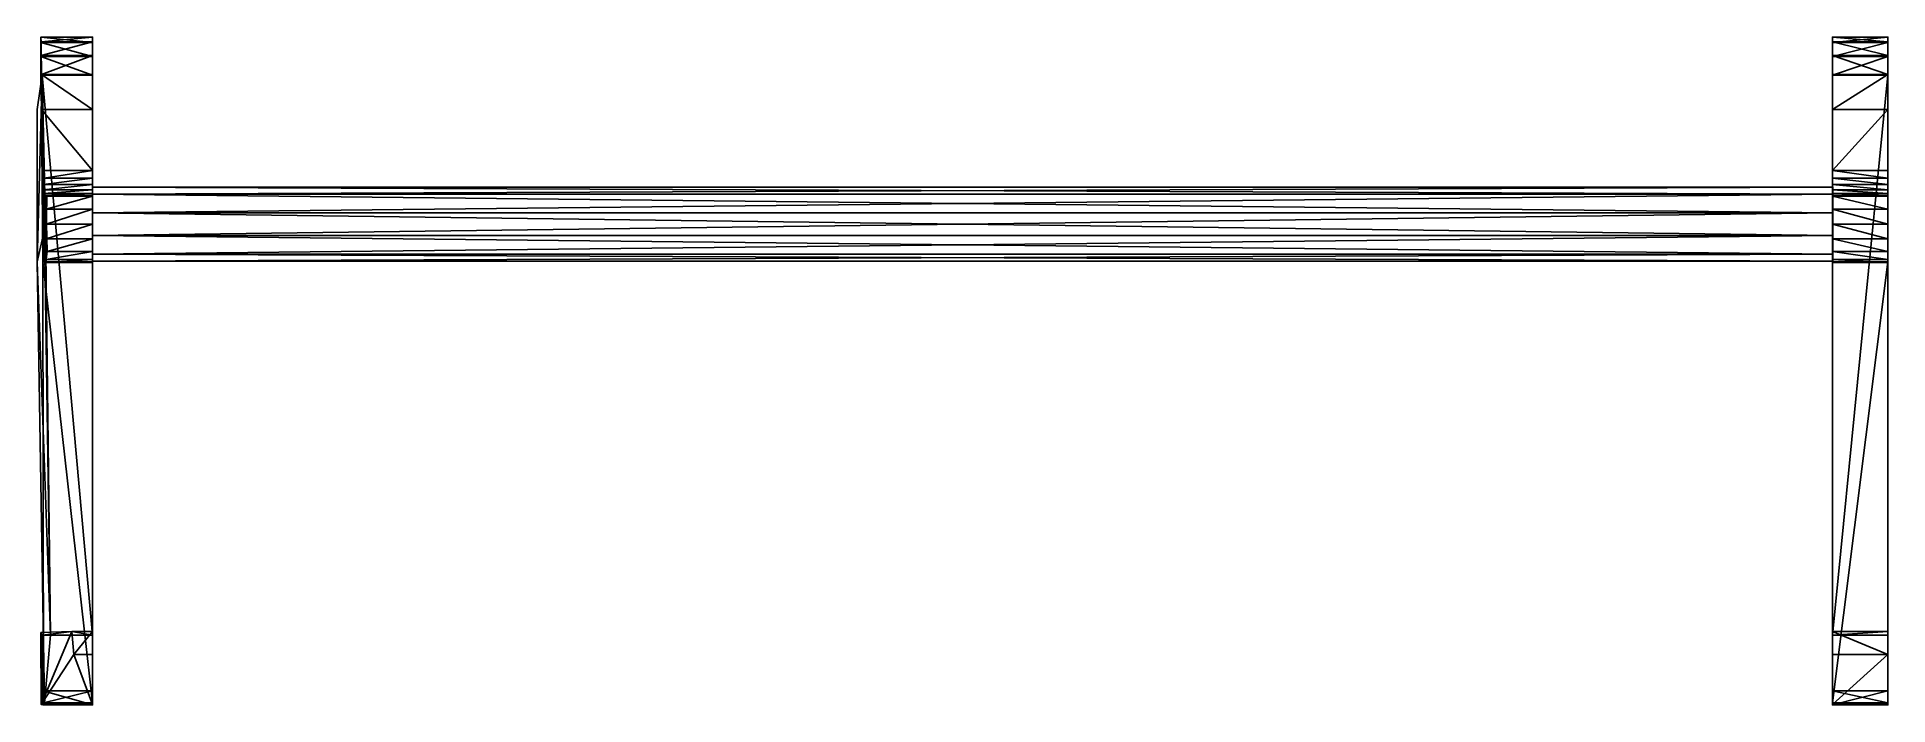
# Model space of a CAD drawing. Extents: x 0 to 500, y -180 to 0.
import ezdxf

# ---------------------------------------------------------------- set-up
doc = ezdxf.new("R2010")
doc.units = 0
doc.layers.get('0').update_dxf_attribs({"linetype": 'CONTINUOUS'})
doc.layers.add('ACESSORIO', color=9, linetype='CONTINUOUS')

msp = doc.modelspace()

# ---------------------------------------------------------------- linework, layer by layer
for points in [[(15, -42.43051, 287.2711), (485.134172, -42.43051, 287.2711), (15, -40.52068, 281.3932), (15, -42.43051, 287.2711)], [(15, -40.52068, 281.3932), (485.134172, -42.43051, 287.2711), (485.134172, -40.52068, 281.3932), (15, -40.52068, 281.3932)], [(15, -40.52068, 281.3932), (485.134172, -40.52068, 281.3932), (15, -42.43051, 275.5154), (15, -40.52068, 281.3932)], [(15, -42.43051, 275.5154), (485.134172, -40.52068, 281.3932), (485.134172, -42.43051, 275.5154), (15, -42.43051, 275.5154)], [(15, -47.43051, 290.9038), (485.134172, -47.43051, 290.9038), (15, -42.43051, 287.2711), (15, -47.43051, 290.9038)], [(15, -42.43051, 287.2711), (485.134172, -47.43051, 290.9038), (485.134172, -42.43051, 287.2711), (15, -42.43051, 287.2711)], [(15, -42.43051, 275.5154), (485.134172, -42.43051, 275.5154), (15, -47.43051, 271.8827), (15, -42.43051, 275.5154)], [(15, -47.43051, 271.8827), (485.134172, -42.43051, 275.5154), (485.134172, -47.43051, 271.8827), (15, -47.43051, 271.8827)], [(15, -53.61085, 290.9038), (485.134172, -53.61085, 290.9038), (15, -47.43051, 290.9038), (15, -53.61085, 290.9038)], [(15, -47.43051, 290.9038), (485.134172, -53.61085, 290.9038), (485.134172, -47.43051, 290.9038), (15, -47.43051, 290.9038)], [(15, -47.43051, 271.8827), (485.134172, -47.43051, 271.8827), (15, -53.61085, 271.8827), (15, -47.43051, 271.8827)], [(15, -53.61085, 271.8827), (485.134172, -47.43051, 271.8827), (485.134172, -53.61085, 271.8827), (15, -53.61085, 271.8827)], [(15, -58.61085, 287.2711), (485.134172, -58.61085, 287.2711), (15, -53.61085, 290.9038), (15, -58.61085, 287.2711)], [(15, -53.61085, 290.9038), (485.134172, -58.61085, 287.2711), (485.134172, -53.61085, 290.9038), (15, -53.61085, 290.9038)], [(15, -53.61085, 271.8827), (485.134172, -53.61085, 271.8827), (15, -58.61085, 275.5154), (15, -53.61085, 271.8827)], [(15, -58.61085, 275.5154), (485.134172, -53.61085, 271.8827), (485.134172, -58.61085, 275.5154), (15, -58.61085, 275.5154)], [(15, -60.52068, 281.3932), (485.134172, -60.52068, 281.3932), (15, -58.61085, 287.2711), (15, -60.52068, 281.3932)], [(15, -58.61085, 287.2711), (485.134172, -60.52068, 281.3932), (485.134172, -58.61085, 287.2711), (15, -58.61085, 287.2711)], [(15, -58.61085, 275.5154), (485.134172, -58.61085, 275.5154), (15, -60.52068, 281.3932), (15, -58.61085, 275.5154)], [(15, -60.52068, 281.3932), (485.134172, -58.61085, 275.5154), (485.134172, -60.52068, 281.3932), (15, -60.52068, 281.3932)]]:
    msp.add_3dface(points)
at = {"layer": 'ACESSORIO'}
for points in [[(1.060714, 0, 137.8629), (1.040714, -1.443126, 132.8546), (1.210714, -14.83689, 147.7213), (1.060714, 0, 137.8629)], [(1.060714, 0, 137.8629), (15, -1.443126, 132.8546), (1.040714, -1.443126, 132.8546), (1.060714, 0, 137.8629)], [(1.090714, -1.315252, 142.9062), (1.060714, 0, 137.8629), (1.200714, -13.25047, 147.7585), (1.090714, -1.315252, 142.9062)], [(1.200714, -13.25047, 147.7585), (1.060714, 0, 137.8629), (1.210714, -14.83689, 147.7213), (1.200714, -13.25047, 147.7585)], [(1.090714, -1.315252, 142.9062), (15, 0, 137.8629), (1.060714, 0, 137.8629), (1.090714, -1.315252, 142.9062)], [(1.060714, 0, 137.8629), (15, 0, 137.8629), (15, -1.443126, 132.8546), (1.060714, 0, 137.8629)], [(1.090714, -1.315252, 142.9062), (15, -1.315252, 142.9062), (15, 0, 137.8629), (1.090714, -1.315252, 142.9062)], [(15, -1.443126, 132.8546), (15, 0, 137.8629), (15, -14.83689, 147.7213), (15, -1.443126, 132.8546)], [(15, 0, 137.8629), (15, -1.315252, 142.9062), (15, -13.25047, 147.7585), (15, 0, 137.8629)], [(15, 0, 137.8629), (15, -13.25047, 147.7585), (15, -14.83689, 147.7213), (15, 0, 137.8629)], [(485, 0, 137.8629), (485, -1.443126, 132.8546), (485, -14.83689, 147.7213), (485, 0, 137.8629)], [(485, -1.315252, 142.9062), (485, 0, 137.8629), (485, -13.25047, 147.7585), (485, -1.315252, 142.9062)], [(485, -13.25047, 147.7585), (485, 0, 137.8629), (485, -14.83689, 147.7213), (485, -13.25047, 147.7585)], [(485, -1.315252, 142.9062), (500, -1.315252, 142.9062), (485, 0, 137.8629), (485, -1.315252, 142.9062)], [(485, 0, 137.8629), (500, -1.315252, 142.9062), (500, 0, 137.8629), (485, 0, 137.8629)], [(485, 0, 137.8629), (500, 0, 137.8629), (485, -1.443126, 132.8546), (485, 0, 137.8629)], [(485, -1.443126, 132.8546), (500, 0, 137.8629), (500, -1.443126, 132.8546), (485, -1.443126, 132.8546)], [(500, -1.443126, 132.8546), (500, 0, 137.8629), (500, -14.83689, 147.7213), (500, -1.443126, 132.8546)], [(500, 0, 137.8629), (500, -1.315252, 142.9062), (500, -13.25047, 147.7585), (500, 0, 137.8629)], [(500, 0, 137.8629), (500, -13.25047, 147.7585), (500, -14.83689, 147.7213), (500, 0, 137.8629)], [(1.040714, -1.443126, 132.8546), (1.030714, -5.240362, 129.2844), (1.40714, -16.42332, 147.6841), (1.040714, -1.443126, 132.8546)], [(1.040714, -1.443126, 132.8546), (15, -5.240362, 129.2844), (1.030714, -5.240362, 129.2844), (1.040714, -1.443126, 132.8546)], [(1.210714, -14.83689, 147.7213), (1.040714, -1.443126, 132.8546), (1.40714, -16.42332, 147.6841), (1.210714, -14.83689, 147.7213)], [(1.040714, -1.443126, 132.8546), (15, -1.443126, 132.8546), (15, -5.240362, 129.2844), (1.040714, -1.443126, 132.8546)], [(1.130714, -5.020436, 146.5718), (1.090714, -1.315252, 142.9062), (1.190714, -11.66404, 147.7957), (1.130714, -5.020436, 146.5718)], [(1.190714, -11.66404, 147.7957), (1.090714, -1.315252, 142.9062), (1.200714, -13.25047, 147.7585), (1.190714, -11.66404, 147.7957)], [(1.130714, -5.020436, 146.5718), (15, -1.315252, 142.9062), (1.090714, -1.315252, 142.9062), (1.130714, -5.020436, 146.5718)], [(1.130714, -5.020436, 146.5718), (15, -5.020436, 146.5718), (15, -1.315252, 142.9062), (1.130714, -5.020436, 146.5718)], [(15, -1.315252, 142.9062), (15, -5.020436, 146.5718), (15, -11.66404, 147.7957), (15, -1.315252, 142.9062)], [(15, -1.315252, 142.9062), (15, -11.66404, 147.7957), (15, -13.25047, 147.7585), (15, -1.315252, 142.9062)], [(15, -5.240362, 129.2844), (15, -1.443126, 132.8546), (15, -16.42332, 147.6841), (15, -5.240362, 129.2844)], [(15, -1.443126, 132.8546), (15, -14.83689, 147.7213), (15, -16.42332, 147.6841), (15, -1.443126, 132.8546)], [(485, -5.020436, 146.5718), (485, -1.315252, 142.9062), (485, -11.66404, 147.7957), (485, -5.020436, 146.5718)], [(485, -11.66404, 147.7957), (485, -1.315252, 142.9062), (485, -13.25047, 147.7585), (485, -11.66404, 147.7957)], [(485, -5.020436, 146.5718), (500, -5.020436, 146.5718), (485, -1.315252, 142.9062), (485, -5.020436, 146.5718)], [(485, -1.315252, 142.9062), (500, -5.020436, 146.5718), (500, -1.315252, 142.9062), (485, -1.315252, 142.9062)], [(485, -1.443126, 132.8546), (485, -5.240362, 129.2844), (485, -16.42332, 147.6841), (485, -1.443126, 132.8546)], [(485, -14.83689, 147.7213), (485, -1.443126, 132.8546), (485, -16.42332, 147.6841), (485, -14.83689, 147.7213)], [(485, -1.443126, 132.8546), (500, -1.443126, 132.8546), (485, -5.240362, 129.2844), (485, -1.443126, 132.8546)], [(485, -5.240362, 129.2844), (500, -1.443126, 132.8546), (500, -5.240362, 129.2844), (485, -5.240362, 129.2844)], [(500, -1.315252, 142.9062), (500, -5.020436, 146.5718), (500, -11.66404, 147.7957), (500, -1.315252, 142.9062)], [(500, -1.315252, 142.9062), (500, -11.66404, 147.7957), (500, -13.25047, 147.7585), (500, -1.315252, 142.9062)], [(500, -5.240362, 129.2844), (500, -1.443126, 132.8546), (500, -16.42332, 147.6841), (500, -5.240362, 129.2844)], [(500, -1.443126, 132.8546), (500, -14.83689, 147.7213), (500, -16.42332, 147.6841), (500, -1.443126, 132.8546)], [(1.030714, -5.240362, 129.2844), (1.060714, -10.32798, 128.1524), (1.230714, -18.00975, 147.6468), (1.030714, -5.240362, 129.2844)], [(1.40714, -16.42332, 147.6841), (1.030714, -5.240362, 129.2844), (1.230714, -18.00975, 147.6468), (1.40714, -16.42332, 147.6841)], [(1.030714, -5.240362, 129.2844), (15, -5.240362, 129.2844), (15, -10.32798, 128.1524), (1.030714, -5.240362, 129.2844)], [(1.030714, -5.240362, 129.2844), (15, -10.32798, 128.1524), (1.060714, -10.32798, 128.1524), (1.030714, -5.240362, 129.2844)], [(1.180714, -10.07761, 147.8329), (1.130714, -5.020436, 146.5718), (1.190714, -11.66404, 147.7957), (1.180714, -10.07761, 147.8329)], [(1.180714, -10.07761, 147.8329), (15, -5.020436, 146.5718), (1.130714, -5.020436, 146.5718), (1.180714, -10.07761, 147.8329)], [(1.180714, -10.07761, 147.8329), (15, -10.07761, 147.8329), (15, -5.020436, 146.5718), (1.180714, -10.07761, 147.8329)], [(15, -5.020436, 146.5718), (15, -10.07761, 147.8329), (15, -11.66404, 147.7957), (15, -5.020436, 146.5718)], [(15, -10.32798, 128.1524), (15, -5.240362, 129.2844), (15, -18.00975, 147.6468), (15, -10.32798, 128.1524)], [(15, -5.240362, 129.2844), (15, -16.42332, 147.6841), (15, -18.00975, 147.6468), (15, -5.240362, 129.2844)], [(485, -10.07761, 147.8329), (485, -5.020436, 146.5718), (485, -11.66404, 147.7957), (485, -10.07761, 147.8329)], [(485, -10.07761, 147.8329), (500, -10.07761, 147.8329), (485, -5.020436, 146.5718), (485, -10.07761, 147.8329)], [(485, -5.020436, 146.5718), (500, -10.07761, 147.8329), (500, -5.020436, 146.5718), (485, -5.020436, 146.5718)], [(485, -5.240362, 129.2844), (485, -10.32798, 128.1524), (485, -18.00975, 147.6468), (485, -5.240362, 129.2844)], [(485, -16.42332, 147.6841), (485, -5.240362, 129.2844), (485, -18.00975, 147.6468), (485, -16.42332, 147.6841)], [(485, -5.240362, 129.2844), (500, -5.240362, 129.2844), (485, -10.32798, 128.1524), (485, -5.240362, 129.2844)], [(485, -10.32798, 128.1524), (500, -5.240362, 129.2844), (500, -10.32798, 128.1524), (485, -10.32798, 128.1524)], [(500, -5.020436, 146.5718), (500, -10.07761, 147.8329), (500, -11.66404, 147.7957), (500, -5.020436, 146.5718)], [(500, -10.32798, 128.1524), (500, -5.240362, 129.2844), (500, -18.00975, 147.6468), (500, -10.32798, 128.1524)], [(500, -5.240362, 129.2844), (500, -16.42332, 147.6841), (500, -18.00975, 147.6468), (500, -5.240362, 129.2844)], [(0, -19.59618, 147.6096), (1.40715, -10.32798, 128.1524), (0, -60.6367, 136.9585), (0, -19.59618, 147.6096)], [(0, -60.6367, 136.9585), (1.40715, -10.32798, 128.1524), (2.30715, -50.74037, 116.5428), (0, -60.6367, 136.9585)], [(1.230714, -18.00975, 147.6468), (1.060714, -10.32798, 128.1524), (1.240714, -19.59618, 147.6096), (1.230714, -18.00975, 147.6468)], [(15, -19.59618, 147.6096), (15, -10.07761, 147.8329), (1.180714, -10.07761, 147.8329), (15, -19.59618, 147.6096)], [(15, -19.59618, 147.6096), (1.180714, -10.07761, 147.8329), (1.240714, -19.59618, 147.6096), (15, -19.59618, 147.6096)], [(1.40715, -10.32798, 128.1524), (15, -10.32798, 128.1524), (15, -161.445, 84.77893), (1.40715, -10.32798, 128.1524)], [(1.40715, -10.32798, 128.1524), (15, -161.445, 84.77893), (3.60715, -161.445, 84.77893), (1.40715, -10.32798, 128.1524)], [(15, -10.32798, 128.1524), (15, -18.00975, 147.6468), (15, -19.59618, 147.6096), (15, -10.32798, 128.1524)], [(15, -10.32798, 128.1524), (15, -19.59618, 147.6096), (15, -60.6367, 136.9585), (15, -10.32798, 128.1524)], [(15, -10.32798, 128.1524), (15, -60.6367, 136.9585), (15, -50.74037, 116.5428), (15, -10.32798, 128.1524)], [(485, -10.07761, 147.8329), (485, -19.59618, 147.6096), (500, -10.07761, 147.8329), (485, -10.07761, 147.8329)], [(500, -10.07761, 147.8329), (485, -19.59618, 147.6096), (500, -19.59618, 147.6096), (500, -10.07761, 147.8329)], [(485, -18.00975, 147.6468), (485, -10.32798, 128.1524), (485, -19.59618, 147.6096), (485, -18.00975, 147.6468)], [(485, -19.59618, 147.6096), (485, -10.32798, 128.1524), (485, -60.6367, 136.9585), (485, -19.59618, 147.6096)], [(485, -60.6367, 136.9585), (485, -10.32798, 128.1524), (485, -50.74037, 116.5428), (485, -60.6367, 136.9585)], [(485, -10.32798, 128.1524), (500, -10.32798, 128.1524), (485, -161.445, 84.77893), (485, -10.32798, 128.1524)], [(485, -161.445, 84.77893), (500, -10.32798, 128.1524), (500, -161.445, 84.77893), (485, -161.445, 84.77893)], [(500, -10.32798, 128.1524), (500, -18.00975, 147.6468), (500, -19.59618, 147.6096), (500, -10.32798, 128.1524)], [(500, -10.32798, 128.1524), (500, -19.59618, 147.6096), (500, -60.6367, 136.9585), (500, -10.32798, 128.1524)], [(500, -10.32798, 128.1524), (500, -60.6367, 136.9585), (500, -50.74037, 116.5428), (500, -10.32798, 128.1524)], [(1.680714, -35.99635, 198.9799), (15, -35.99635, 198.9799), (1.240714, -19.59618, 147.6096), (1.680714, -35.99635, 198.9799)], [(1.240714, -19.59618, 147.6096), (15, -35.99635, 198.9799), (15, -19.59618, 147.6096), (1.240714, -19.59618, 147.6096)], [(1.60714, -60.6367, 136.9585), (1.680714, -35.99635, 198.9799), (1.240714, -19.59618, 147.6096), (1.60714, -60.6367, 136.9585)], [(15, -35.99635, 198.9799), (15, -60.6367, 136.9585), (15, -19.59618, 147.6096), (15, -35.99635, 198.9799)], [(485, -35.99635, 198.9799), (500, -35.99635, 198.9799), (500, -19.59618, 147.6096), (485, -35.99635, 198.9799)], [(485, -35.99635, 198.9799), (500, -19.59618, 147.6096), (485, -19.59618, 147.6096), (485, -35.99635, 198.9799)], [(485, -60.6367, 136.9585), (485, -35.99635, 198.9799), (485, -19.59618, 147.6096), (485, -60.6367, 136.9585)], [(500, -35.99635, 198.9799), (500, -60.6367, 136.9585), (500, -19.59618, 147.6096), (500, -35.99635, 198.9799)], [(1.830714, -60.52189, 198.8163), (1.680714, -35.99635, 198.9799), (1.60714, -60.6367, 136.9585), (1.830714, -60.52189, 198.8163)], [(1.90714, -38.09423, 202.8535), (1.680714, -35.99635, 198.9799), (1.860714, -60.5504, 203.0185), (1.90714, -38.09423, 202.8535)], [(1.860714, -60.5504, 203.0185), (1.680714, -35.99635, 198.9799), (1.830714, -60.52189, 198.8163), (1.860714, -60.5504, 203.0185)], [(1.90714, -38.09423, 202.8535), (15, -35.99635, 198.9799), (1.680714, -35.99635, 198.9799), (1.90714, -38.09423, 202.8535)], [(1.760714, -39.83448, 206.9003), (1.90714, -38.09423, 202.8535), (1.890714, -60.57892, 207.2206), (1.760714, -39.83448, 206.9003)], [(1.760714, -39.83448, 206.9003), (15, -39.83448, 206.9003), (15, -38.09423, 202.8535), (1.760714, -39.83448, 206.9003)], [(1.760714, -39.83448, 206.9003), (15, -38.09423, 202.8535), (1.90714, -38.09423, 202.8535), (1.760714, -39.83448, 206.9003)], [(1.790714, -41.20292, 211.0876), (1.760714, -39.83448, 206.9003), (2.10714, -60.60743, 211.4228), (1.790714, -41.20292, 211.0876)], [(2.10714, -60.60743, 211.4228), (1.760714, -39.83448, 206.9003), (1.890714, -60.57892, 207.2206), (2.10714, -60.60743, 211.4228)], [(1.790714, -41.20292, 211.0876), (15, -39.83448, 206.9003), (1.760714, -39.83448, 206.9003), (1.790714, -41.20292, 211.0876)], [(1.790714, -41.20292, 211.0876), (15, -41.20292, 211.0876), (15, -39.83448, 206.9003), (1.790714, -41.20292, 211.0876)], [(1.890714, -60.57892, 207.2206), (1.90714, -38.09423, 202.8535), (1.860714, -60.5504, 203.0185), (1.890714, -60.57892, 207.2206)], [(1.90714, -38.09423, 202.8535), (15, -38.09423, 202.8535), (15, -35.99635, 198.9799), (1.90714, -38.09423, 202.8535)], [(15, -35.99635, 198.9799), (15, -38.09423, 202.8535), (15, -60.5504, 203.0185), (15, -35.99635, 198.9799)], [(15, -35.99635, 198.9799), (15, -60.5504, 203.0185), (15, -60.52189, 198.8163), (15, -35.99635, 198.9799)], [(15, -35.99635, 198.9799), (15, -60.52189, 198.8163), (15, -60.6367, 136.9585), (15, -35.99635, 198.9799)], [(15, -38.09423, 202.8535), (15, -39.83448, 206.9003), (15, -60.57892, 207.2206), (15, -38.09423, 202.8535)], [(15, -38.09423, 202.8535), (15, -60.57892, 207.2206), (15, -60.5504, 203.0185), (15, -38.09423, 202.8535)], [(15, -39.83448, 206.9003), (15, -41.20292, 211.0876), (15, -60.60743, 211.4228), (15, -39.83448, 206.9003)], [(15, -39.83448, 206.9003), (15, -60.60743, 211.4228), (15, -60.57892, 207.2206), (15, -39.83448, 206.9003)], [(485, -38.09423, 202.8535), (485, -35.99635, 198.9799), (485, -60.5504, 203.0185), (485, -38.09423, 202.8535)], [(485, -60.5504, 203.0185), (485, -35.99635, 198.9799), (485, -60.52189, 198.8163), (485, -60.5504, 203.0185)], [(485, -60.52189, 198.8163), (485, -35.99635, 198.9799), (485, -60.6367, 136.9585), (485, -60.52189, 198.8163)], [(485, -38.09423, 202.8535), (500, -38.09423, 202.8535), (485, -35.99635, 198.9799), (485, -38.09423, 202.8535)], [(485, -35.99635, 198.9799), (500, -38.09423, 202.8535), (500, -35.99635, 198.9799), (485, -35.99635, 198.9799)], [(485, -39.83448, 206.9003), (485, -38.09423, 202.8535), (485, -60.57892, 207.2206), (485, -39.83448, 206.9003)], [(485, -60.57892, 207.2206), (485, -38.09423, 202.8535), (485, -60.5504, 203.0185), (485, -60.57892, 207.2206)], [(485, -39.83448, 206.9003), (500, -39.83448, 206.9003), (485, -38.09423, 202.8535), (485, -39.83448, 206.9003)], [(485, -38.09423, 202.8535), (500, -39.83448, 206.9003), (500, -38.09423, 202.8535), (485, -38.09423, 202.8535)], [(485, -41.20292, 211.0876), (485, -39.83448, 206.9003), (485, -60.60743, 211.4228), (485, -41.20292, 211.0876)], [(485, -60.60743, 211.4228), (485, -39.83448, 206.9003), (485, -60.57892, 207.2206), (485, -60.60743, 211.4228)], [(485, -41.20292, 211.0876), (500, -41.20292, 211.0876), (485, -39.83448, 206.9003), (485, -41.20292, 211.0876)], [(485, -39.83448, 206.9003), (500, -41.20292, 211.0876), (500, -39.83448, 206.9003), (485, -39.83448, 206.9003)], [(500, -35.99635, 198.9799), (500, -60.52189, 198.8163), (500, -60.6367, 136.9585), (500, -35.99635, 198.9799)], [(500, -35.99635, 198.9799), (500, -38.09423, 202.8535), (500, -60.5504, 203.0185), (500, -35.99635, 198.9799)], [(500, -35.99635, 198.9799), (500, -60.5504, 203.0185), (500, -60.52189, 198.8163), (500, -35.99635, 198.9799)], [(500, -38.09423, 202.8535), (500, -39.83448, 206.9003), (500, -60.57892, 207.2206), (500, -38.09423, 202.8535)], [(500, -38.09423, 202.8535), (500, -60.57892, 207.2206), (500, -60.5504, 203.0185), (500, -38.09423, 202.8535)], [(500, -39.83448, 206.9003), (500, -41.20292, 211.0876), (500, -60.60743, 211.4228), (500, -39.83448, 206.9003)], [(500, -39.83448, 206.9003), (500, -60.60743, 211.4228), (500, -60.57892, 207.2206), (500, -39.83448, 206.9003)], [(1.830714, -42.18841, 215.3811), (1.790714, -41.20292, 211.0876), (1.940714, -60.63594, 215.625), (1.830714, -42.18841, 215.3811)], [(1.940714, -60.63594, 215.625), (1.790714, -41.20292, 211.0876), (2.10714, -60.60743, 211.4228), (1.940714, -60.63594, 215.625)], [(1.830714, -42.18841, 215.3811), (15, -41.20292, 211.0876), (1.790714, -41.20292, 211.0876), (1.830714, -42.18841, 215.3811)], [(1.830714, -42.18841, 215.3811), (15, -42.18841, 215.3811), (15, -41.20292, 211.0876), (1.830714, -42.18841, 215.3811)], [(1.860714, -42.78293, 219.7459), (1.830714, -42.18841, 215.3811), (1.960714, -60.66446, 219.8271), (1.860714, -42.78293, 219.7459)], [(1.960714, -60.66446, 219.8271), (1.830714, -42.18841, 215.3811), (1.940714, -60.63594, 215.625), (1.960714, -60.66446, 219.8271)], [(1.860714, -42.78293, 219.7459), (15, -42.18841, 215.3811), (1.830714, -42.18841, 215.3811), (1.860714, -42.78293, 219.7459)], [(1.860714, -42.78293, 219.7459), (15, -42.78293, 219.7459), (15, -42.18841, 215.3811), (1.860714, -42.78293, 219.7459)], [(1.880714, -42.98164, 224.1466), (1.860714, -42.78293, 219.7459), (1.990714, -60.69297, 224.0293), (1.880714, -42.98164, 224.1466)], [(1.990714, -60.69297, 224.0293), (1.860714, -42.78293, 219.7459), (1.960714, -60.66446, 219.8271), (1.990714, -60.69297, 224.0293)], [(1.880714, -42.98164, 224.1466), (15, -42.78293, 219.7459), (1.860714, -42.78293, 219.7459), (1.880714, -42.98164, 224.1466)], [(1.880714, -42.98164, 224.1466), (15, -42.98164, 224.1466), (15, -42.78293, 219.7459), (1.880714, -42.98164, 224.1466)], [(2.430714, -42.98164, 288.1292), (15, -42.98164, 224.1466), (1.880714, -42.98164, 224.1466), (2.430714, -42.98164, 288.1292)], [(2.490714, -60.83192, 280.1696), (2.380714, -42.98164, 280.1696), (1.880714, -42.98164, 224.1466), (2.490714, -60.83192, 280.1696)], [(2.490714, -60.83192, 280.1696), (1.880714, -42.98164, 224.1466), (1.990714, -60.69297, 224.0293), (2.490714, -60.83192, 280.1696)], [(2.490714, -60.83192, 280.1696), (2.400714, -42.98164, 281.4962), (2.380714, -42.98164, 280.1696), (2.490714, -60.83192, 280.1696)], [(2.490714, -60.83192, 280.1696), (2.510714, -60.07412, 284.1916), (2.400714, -42.98164, 281.4962), (2.490714, -60.83192, 280.1696)], [(2.510714, -60.07412, 284.1916), (2.70714, -57.8577, 287.6322), (2.400714, -42.98164, 282.8228), (2.510714, -60.07412, 284.1916)], [(2.510714, -60.07412, 284.1916), (2.400714, -42.98164, 282.8228), (2.400714, -42.98164, 281.4962), (2.510714, -60.07412, 284.1916)], [(2.70714, -57.8577, 287.6322), (2.410714, -42.98164, 284.1494), (2.400714, -42.98164, 282.8228), (2.70714, -57.8577, 287.6322)], [(2.70714, -57.8577, 287.6322), (2.510714, -54.50892, 289.985), (2.410714, -42.98164, 284.1494), (2.70714, -57.8577, 287.6322)], [(2.510714, -54.50892, 289.985), (2.60714, -42.98164, 285.476), (2.410714, -42.98164, 284.1494), (2.510714, -54.50892, 289.985)], [(2.430714, -42.98164, 288.1292), (15, -42.98164, 288.1292), (15, -42.98164, 224.1466), (2.430714, -42.98164, 288.1292)], [(2.460714, -46.48001, 290.2533), (2.430714, -42.98164, 288.1292), (2.60714, -42.98164, 286.8026), (2.460714, -46.48001, 290.2533)], [(2.460714, -46.48001, 290.2533), (15, -42.98164, 288.1292), (2.430714, -42.98164, 288.1292), (2.460714, -46.48001, 290.2533)], [(2.490714, -50.52068, 290.9038), (2.460714, -46.48001, 290.2533), (2.60714, -42.98164, 286.8026), (2.490714, -50.52068, 290.9038)], [(2.460714, -46.48001, 290.2533), (15, -46.48001, 290.2533), (15, -42.98164, 288.1292), (2.460714, -46.48001, 290.2533)], [(2.510714, -54.50892, 289.985), (2.490714, -50.52068, 290.9038), (2.60714, -42.98164, 285.476), (2.510714, -54.50892, 289.985)], [(2.490714, -50.52068, 290.9038), (2.60714, -42.98164, 286.8026), (2.60714, -42.98164, 285.476), (2.490714, -50.52068, 290.9038)], [(15, -41.20292, 211.0876), (15, -42.18841, 215.3811), (15, -60.63594, 215.625), (15, -41.20292, 211.0876)], [(15, -41.20292, 211.0876), (15, -60.63594, 215.625), (15, -60.60743, 211.4228), (15, -41.20292, 211.0876)], [(15, -42.18841, 215.3811), (15, -42.78293, 219.7459), (15, -60.66446, 219.8271), (15, -42.18841, 215.3811)], [(15, -42.18841, 215.3811), (15, -60.66446, 219.8271), (15, -60.63594, 215.625), (15, -42.18841, 215.3811)], [(15, -42.78293, 219.7459), (15, -42.98164, 224.1466), (15, -60.69297, 224.0293), (15, -42.78293, 219.7459)], [(15, -42.78293, 219.7459), (15, -60.69297, 224.0293), (15, -60.66446, 219.8271), (15, -42.78293, 219.7459)], [(15, -60.07412, 284.1916), (15, -60.83192, 280.1696), (15, -42.98164, 281.4962), (15, -60.07412, 284.1916)], [(15, -42.98164, 281.4962), (15, -60.83192, 280.1696), (15, -42.98164, 280.1696), (15, -42.98164, 281.4962)], [(15, -57.8577, 287.6322), (15, -60.07412, 284.1916), (15, -42.98164, 282.8228), (15, -57.8577, 287.6322)], [(15, -42.98164, 282.8228), (15, -60.07412, 284.1916), (15, -42.98164, 281.4962), (15, -42.98164, 282.8228)], [(15, -54.50892, 289.985), (15, -57.8577, 287.6322), (15, -42.98164, 284.1494), (15, -54.50892, 289.985)], [(15, -42.98164, 284.1494), (15, -57.8577, 287.6322), (15, -42.98164, 282.8228), (15, -42.98164, 284.1494)], [(15, -50.52068, 290.9038), (15, -54.50892, 289.985), (15, -42.98164, 285.476), (15, -50.52068, 290.9038)], [(15, -42.98164, 285.476), (15, -54.50892, 289.985), (15, -42.98164, 284.1494), (15, -42.98164, 285.476)], [(15, -46.48001, 290.2533), (15, -50.52068, 290.9038), (15, -42.98164, 286.8026), (15, -46.48001, 290.2533)], [(15, -42.98164, 286.8026), (15, -50.52068, 290.9038), (15, -42.98164, 285.476), (15, -42.98164, 286.8026)], [(15, -42.98164, 288.1292), (15, -46.48001, 290.2533), (15, -42.98164, 286.8026), (15, -42.98164, 288.1292)], [(15, -42.98164, 280.1696), (15, -60.83192, 280.1696), (15, -42.98164, 224.1466), (15, -42.98164, 280.1696)], [(15, -42.98164, 224.1466), (15, -60.83192, 280.1696), (15, -60.69297, 224.0293), (15, -42.98164, 224.1466)], [(485, -42.18841, 215.3811), (485, -41.20292, 211.0876), (485, -60.63594, 215.625), (485, -42.18841, 215.3811)], [(485, -60.63594, 215.625), (485, -41.20292, 211.0876), (485, -60.60743, 211.4228), (485, -60.63594, 215.625)], [(485, -42.18841, 215.3811), (500, -42.18841, 215.3811), (485, -41.20292, 211.0876), (485, -42.18841, 215.3811)], [(485, -41.20292, 211.0876), (500, -42.18841, 215.3811), (500, -41.20292, 211.0876), (485, -41.20292, 211.0876)], [(485, -42.78293, 219.7459), (485, -42.18841, 215.3811), (485, -60.66446, 219.8271), (485, -42.78293, 219.7459)], [(485, -60.66446, 219.8271), (485, -42.18841, 215.3811), (485, -60.63594, 215.625), (485, -60.66446, 219.8271)], [(485, -42.78293, 219.7459), (500, -42.78293, 219.7459), (485, -42.18841, 215.3811), (485, -42.78293, 219.7459)], [(485, -42.18841, 215.3811), (500, -42.78293, 219.7459), (500, -42.18841, 215.3811), (485, -42.18841, 215.3811)], [(485, -42.98164, 224.1466), (485, -42.78293, 219.7459), (485, -60.69297, 224.0293), (485, -42.98164, 224.1466)], [(485, -60.69297, 224.0293), (485, -42.78293, 219.7459), (485, -60.66446, 219.8271), (485, -60.69297, 224.0293)], [(485, -42.98164, 224.1466), (500, -42.98164, 224.1466), (485, -42.78293, 219.7459), (485, -42.98164, 224.1466)], [(485, -42.78293, 219.7459), (500, -42.98164, 224.1466), (500, -42.78293, 219.7459), (485, -42.78293, 219.7459)], [(485, -42.98164, 288.1292), (500, -42.98164, 288.1292), (485, -42.98164, 224.1466), (485, -42.98164, 288.1292)], [(485, -42.98164, 224.1466), (500, -42.98164, 288.1292), (500, -42.98164, 224.1466), (485, -42.98164, 224.1466)], [(485, -60.83192, 280.1696), (485, -60.07412, 284.1916), (485, -42.98164, 281.4962), (485, -60.83192, 280.1696)], [(485, -60.83192, 280.1696), (485, -42.98164, 281.4962), (485, -42.98164, 280.1696), (485, -60.83192, 280.1696)], [(485, -60.07412, 284.1916), (485, -57.8577, 287.6322), (485, -42.98164, 282.8228), (485, -60.07412, 284.1916)], [(485, -60.07412, 284.1916), (485, -42.98164, 282.8228), (485, -42.98164, 281.4962), (485, -60.07412, 284.1916)], [(485, -57.8577, 287.6322), (485, -54.50892, 289.985), (485, -42.98164, 284.1494), (485, -57.8577, 287.6322)], [(485, -57.8577, 287.6322), (485, -42.98164, 284.1494), (485, -42.98164, 282.8228), (485, -57.8577, 287.6322)], [(485, -54.50892, 289.985), (485, -50.52068, 290.9038), (485, -42.98164, 285.476), (485, -54.50892, 289.985)], [(485, -54.50892, 289.985), (485, -42.98164, 285.476), (485, -42.98164, 284.1494), (485, -54.50892, 289.985)], [(485, -50.52068, 290.9038), (485, -46.48001, 290.2533), (485, -42.98164, 286.8026), (485, -50.52068, 290.9038)], [(485, -50.52068, 290.9038), (485, -42.98164, 286.8026), (485, -42.98164, 285.476), (485, -50.52068, 290.9038)], [(485, -46.48001, 290.2533), (485, -42.98164, 288.1292), (485, -42.98164, 286.8026), (485, -46.48001, 290.2533)], [(485, -60.83192, 280.1696), (485, -42.98164, 280.1696), (485, -42.98164, 224.1466), (485, -60.83192, 280.1696)], [(485, -60.83192, 280.1696), (485, -42.98164, 224.1466), (485, -60.69297, 224.0293), (485, -60.83192, 280.1696)], [(485, -46.48001, 290.2533), (500, -46.48001, 290.2533), (485, -42.98164, 288.1292), (485, -46.48001, 290.2533)], [(485, -42.98164, 288.1292), (500, -46.48001, 290.2533), (500, -42.98164, 288.1292), (485, -42.98164, 288.1292)], [(500, -41.20292, 211.0876), (500, -42.18841, 215.3811), (500, -60.63594, 215.625), (500, -41.20292, 211.0876)], [(500, -41.20292, 211.0876), (500, -60.63594, 215.625), (500, -60.60743, 211.4228), (500, -41.20292, 211.0876)], [(500, -42.18841, 215.3811), (500, -42.78293, 219.7459), (500, -60.66446, 219.8271), (500, -42.18841, 215.3811)], [(500, -42.18841, 215.3811), (500, -60.66446, 219.8271), (500, -60.63594, 215.625), (500, -42.18841, 215.3811)], [(500, -42.78293, 219.7459), (500, -42.98164, 224.1466), (500, -60.69297, 224.0293), (500, -42.78293, 219.7459)], [(500, -42.78293, 219.7459), (500, -60.69297, 224.0293), (500, -60.66446, 219.8271), (500, -42.78293, 219.7459)], [(500, -42.98164, 280.1696), (500, -60.83192, 280.1696), (500, -42.98164, 224.1466), (500, -42.98164, 280.1696)], [(500, -42.98164, 224.1466), (500, -60.83192, 280.1696), (500, -60.69297, 224.0293), (500, -42.98164, 224.1466)], [(500, -60.07412, 284.1916), (500, -60.83192, 280.1696), (500, -42.98164, 281.4962), (500, -60.07412, 284.1916)], [(500, -42.98164, 281.4962), (500, -60.83192, 280.1696), (500, -42.98164, 280.1696), (500, -42.98164, 281.4962)], [(500, -57.8577, 287.6322), (500, -60.07412, 284.1916), (500, -42.98164, 282.8228), (500, -57.8577, 287.6322)], [(500, -42.98164, 282.8228), (500, -60.07412, 284.1916), (500, -42.98164, 281.4962), (500, -42.98164, 282.8228)], [(500, -54.50892, 289.985), (500, -57.8577, 287.6322), (500, -42.98164, 284.1494), (500, -54.50892, 289.985)], [(500, -42.98164, 284.1494), (500, -57.8577, 287.6322), (500, -42.98164, 282.8228), (500, -42.98164, 284.1494)], [(500, -50.52068, 290.9038), (500, -54.50892, 289.985), (500, -42.98164, 285.476), (500, -50.52068, 290.9038)], [(500, -42.98164, 285.476), (500, -54.50892, 289.985), (500, -42.98164, 284.1494), (500, -42.98164, 285.476)], [(500, -46.48001, 290.2533), (500, -50.52068, 290.9038), (500, -42.98164, 286.8026), (500, -46.48001, 290.2533)], [(500, -42.98164, 286.8026), (500, -50.52068, 290.9038), (500, -42.98164, 285.476), (500, -42.98164, 286.8026)], [(500, -42.98164, 288.1292), (500, -46.48001, 290.2533), (500, -42.98164, 286.8026), (500, -42.98164, 288.1292)], [(2.490714, -50.52068, 290.9038), (15, -46.48001, 290.2533), (2.460714, -46.48001, 290.2533), (2.490714, -50.52068, 290.9038)], [(2.490714, -50.52068, 290.9038), (15, -50.52068, 290.9038), (15, -46.48001, 290.2533), (2.490714, -50.52068, 290.9038)], [(485, -50.52068, 290.9038), (500, -50.52068, 290.9038), (485, -46.48001, 290.2533), (485, -50.52068, 290.9038)], [(485, -46.48001, 290.2533), (500, -50.52068, 290.9038), (500, -46.48001, 290.2533), (485, -46.48001, 290.2533)], [(3.60715, -161.445, 84.77893), (0, -60.6367, 136.9585), (2.30715, -50.74037, 116.5428), (3.60715, -161.445, 84.77893)], [(2.510714, -54.50892, 289.985), (15, -50.52068, 290.9038), (2.490714, -50.52068, 290.9038), (2.510714, -54.50892, 289.985)], [(2.510714, -54.50892, 289.985), (15, -54.50892, 289.985), (15, -50.52068, 290.9038), (2.510714, -54.50892, 289.985)], [(2.70714, -57.8577, 287.6322), (15, -54.50892, 289.985), (2.510714, -54.50892, 289.985), (2.70714, -57.8577, 287.6322)], [(2.70714, -57.8577, 287.6322), (15, -57.8577, 287.6322), (15, -54.50892, 289.985), (2.70714, -57.8577, 287.6322)], [(15, -60.6367, 136.9585), (15, -161.445, 84.77893), (15, -50.74037, 116.5428), (15, -60.6367, 136.9585)], [(485, -54.50892, 289.985), (500, -54.50892, 289.985), (485, -50.52068, 290.9038), (485, -54.50892, 289.985)], [(485, -50.52068, 290.9038), (500, -54.50892, 289.985), (500, -50.52068, 290.9038), (485, -50.52068, 290.9038)], [(485, -161.445, 84.77893), (485, -60.6367, 136.9585), (485, -50.74037, 116.5428), (485, -161.445, 84.77893)], [(485, -57.8577, 287.6322), (500, -57.8577, 287.6322), (485, -54.50892, 289.985), (485, -57.8577, 287.6322)], [(485, -54.50892, 289.985), (500, -57.8577, 287.6322), (500, -54.50892, 289.985), (485, -54.50892, 289.985)], [(500, -60.6367, 136.9585), (500, -161.445, 84.77893), (500, -50.74037, 116.5428), (500, -60.6367, 136.9585)], [(2.510714, -60.07412, 284.1916), (15, -60.07412, 284.1916), (15, -57.8577, 287.6322), (2.510714, -60.07412, 284.1916)], [(2.510714, -60.07412, 284.1916), (15, -57.8577, 287.6322), (2.70714, -57.8577, 287.6322), (2.510714, -60.07412, 284.1916)], [(485, -60.07412, 284.1916), (500, -60.07412, 284.1916), (485, -57.8577, 287.6322), (485, -60.07412, 284.1916)], [(485, -57.8577, 287.6322), (500, -60.07412, 284.1916), (500, -57.8577, 287.6322), (485, -57.8577, 287.6322)], [(2.00715, -179.7058, 111.5676), (0, -60.6367, 136.9585), (3.60715, -161.445, 84.77893), (2.00715, -179.7058, 111.5676)], [(15, -179.7058, 111.5676), (15, -60.6367, 136.9585), (1.60714, -60.6367, 136.9585), (15, -179.7058, 111.5676)], [(15, -179.7058, 111.5676), (1.60714, -60.6367, 136.9585), (1.740714, -179.7058, 111.5676), (15, -179.7058, 111.5676)], [(1.60714, -60.6367, 136.9585), (15, -60.6367, 136.9585), (2.490714, -60.83192, 280.1696), (1.60714, -60.6367, 136.9585)], [(2.490714, -60.83192, 280.1696), (15, -60.83192, 280.1696), (15, -60.07412, 284.1916), (2.490714, -60.83192, 280.1696)], [(2.490714, -60.83192, 280.1696), (15, -60.07412, 284.1916), (2.510714, -60.07412, 284.1916), (2.490714, -60.83192, 280.1696)], [(2.490714, -60.83192, 280.1696), (15, -60.6367, 136.9585), (15, -60.83192, 280.1696), (2.490714, -60.83192, 280.1696)], [(15, -60.6367, 136.9585), (15, -179.7058, 111.5676), (15, -161.445, 84.77893), (15, -60.6367, 136.9585)], [(485, -60.83192, 280.1696), (500, -60.83192, 280.1696), (485, -60.07412, 284.1916), (485, -60.83192, 280.1696)], [(485, -60.07412, 284.1916), (500, -60.83192, 280.1696), (500, -60.07412, 284.1916), (485, -60.07412, 284.1916)], [(485, -60.6367, 136.9585), (485, -179.7058, 111.5676), (500, -60.6367, 136.9585), (485, -60.6367, 136.9585)], [(500, -60.6367, 136.9585), (485, -179.7058, 111.5676), (500, -179.7058, 111.5676), (500, -60.6367, 136.9585)], [(485, -60.6367, 136.9585), (500, -60.6367, 136.9585), (500, -60.83192, 280.1696), (485, -60.6367, 136.9585)], [(485, -60.6367, 136.9585), (500, -60.83192, 280.1696), (485, -60.83192, 280.1696), (485, -60.6367, 136.9585)], [(485, -179.7058, 111.5676), (485, -60.6367, 136.9585), (485, -161.445, 84.77893), (485, -179.7058, 111.5676)], [(500, -60.6367, 136.9585), (500, -179.7058, 111.5676), (500, -161.445, 84.77893), (500, -60.6367, 136.9585)], [(9.400002, -160.4492, 0.884519), (1.150714, -180.1794, 11.77412), (1.050714, -160.7766, 13.48502), (9.400002, -160.4492, 0.884519)], [(1.150714, -180.1794, 11.77412), (1.400714, -180.1067, 58.5742), (1.050714, -160.7766, 13.48502), (1.150714, -180.1794, 11.77412)], [(1.050714, -160.7766, 13.48502), (1.400714, -180.1067, 58.5742), (1.460714, -161.445, 84.77893), (1.050714, -160.7766, 13.48502)], [(9.400002, -160.4492, 0.884519), (9.907149, -166.6325), (1.150714, -180.1794, 11.77412), (9.400002, -160.4492, 0.884519)], [(1.640714, -178.3781, 96.55236), (1.460714, -161.445, 84.77893), (1.400714, -180.1067, 58.5742), (1.640714, -178.3781, 96.55236)], [(1.460714, -161.445, 84.77893), (15, -161.445, 84.77893), (9.400002, -160.4492, 0.884519), (1.460714, -161.445, 84.77893)], [(1.740714, -179.7058, 111.5676), (1.460714, -161.445, 84.77893), (1.640714, -178.3781, 96.55236), (1.740714, -179.7058, 111.5676)], [(9.400002, -160.4492, 0.884519), (15, -161.445, 84.77893), (15, -160.4492, 0.884519), (9.400002, -160.4492, 0.884519)], [(9.400002, -160.4492, 0.884519), (15, -160.4492, 0.884519), (9.907149, -166.6325), (9.400002, -160.4492, 0.884519)], [(9.907149, -166.6325), (15, -160.4492, 0.884519), (15, -166.6325), (9.907149, -166.6325)], [(15, -166.6325), (15, -160.4492, 0.884519), (15, -180.1794, 11.77412), (15, -166.6325)], [(15, -180.1794, 11.77412), (15, -160.4492, 0.884519), (15, -160.7766, 13.48502), (15, -180.1794, 11.77412)], [(15, -180.1067, 58.5742), (15, -180.1794, 11.77412), (15, -160.7766, 13.48502), (15, -180.1067, 58.5742)], [(15, -180.1067, 58.5742), (15, -160.7766, 13.48502), (15, -161.445, 84.77893), (15, -180.1067, 58.5742)], [(15, -161.445, 84.77893), (15, -179.7058, 111.5676), (15, -178.3781, 96.55236), (15, -161.445, 84.77893)], [(15, -161.445, 84.77893), (15, -178.3781, 96.55236), (15, -180.1067, 58.5742), (15, -161.445, 84.77893)], [(485, -161.445, 84.77893), (500, -161.445, 84.77893), (500, -160.4492, 0.884519), (485, -161.445, 84.77893)], [(485, -161.445, 84.77893), (500, -160.4492, 0.884519), (485, -160.4492, 0.884519), (485, -161.445, 84.77893)], [(485, -160.4492, 0.884519), (500, -160.4492, 0.884519), (500, -166.6325), (485, -160.4492, 0.884519)], [(485, -160.4492, 0.884519), (500, -166.6325), (485, -166.6325), (485, -160.4492, 0.884519)], [(485, -160.4492, 0.884519), (485, -166.6325), (485, -180.1794, 11.77412), (485, -160.4492, 0.884519)], [(485, -160.4492, 0.884519), (485, -180.1794, 11.77412), (485, -160.7766, 13.48502), (485, -160.4492, 0.884519)], [(485, -180.1794, 11.77412), (485, -180.1067, 58.5742), (485, -160.7766, 13.48502), (485, -180.1794, 11.77412)], [(485, -160.7766, 13.48502), (485, -180.1067, 58.5742), (485, -161.445, 84.77893), (485, -160.7766, 13.48502)], [(485, -179.7058, 111.5676), (485, -161.445, 84.77893), (485, -178.3781, 96.55236), (485, -179.7058, 111.5676)], [(485, -178.3781, 96.55236), (485, -161.445, 84.77893), (485, -180.1067, 58.5742), (485, -178.3781, 96.55236)], [(500, -166.6325), (500, -160.4492, 0.884519), (500, -180.1794, 11.77412), (500, -166.6325)], [(500, -180.1794, 11.77412), (500, -160.4492, 0.884519), (500, -160.7766, 13.48502), (500, -180.1794, 11.77412)], [(500, -180.1067, 58.5742), (500, -180.1794, 11.77412), (500, -160.7766, 13.48502), (500, -180.1067, 58.5742)], [(500, -180.1067, 58.5742), (500, -160.7766, 13.48502), (500, -161.445, 84.77893), (500, -180.1067, 58.5742)], [(500, -161.445, 84.77893), (500, -178.3781, 96.55236), (500, -180.1067, 58.5742), (500, -161.445, 84.77893)], [(500, -161.445, 84.77893), (500, -179.7058, 111.5676), (500, -178.3781, 96.55236), (500, -161.445, 84.77893)], [(9.907149, -166.6325), (15, -180.1794, 11.77412), (1.150714, -180.1794, 11.77412), (9.907149, -166.6325)], [(15, -166.6325), (15, -180.1794, 11.77412), (9.907149, -166.6325), (15, -166.6325)], [(485, -180.1794, 11.77412), (485, -166.6325), (500, -166.6325), (485, -180.1794, 11.77412)], [(485, -180.1794, 11.77412), (500, -166.6325), (500, -180.1794, 11.77412), (485, -180.1794, 11.77412)], [(1.640714, -178.3781, 96.55236), (1.400714, -180.1067, 58.5742), (1.640714, -180.2918, 95.37428), (1.640714, -178.3781, 96.55236)], [(1.640714, -180.2918, 95.37428), (15, -180.2918, 95.37428), (1.630714, -176.4643, 97.73042), (1.640714, -180.2918, 95.37428)], [(1.630714, -176.4643, 97.73042), (15, -180.2918, 95.37428), (15, -176.4643, 97.73042), (1.630714, -176.4643, 97.73042)], [(1.630714, -176.4643, 97.73042), (15, -176.4643, 97.73042), (1.740714, -179.7058, 111.5676), (1.630714, -176.4643, 97.73042)], [(1.640714, -178.3781, 96.55236), (1.740714, -179.7058, 111.5676), (1.630714, -176.4643, 97.73042), (1.640714, -178.3781, 96.55236)], [(1.740714, -179.7058, 111.5676), (15, -176.4643, 97.73042), (15, -179.7058, 111.5676), (1.740714, -179.7058, 111.5676)], [(15, -178.3781, 96.55236), (15, -179.7058, 111.5676), (15, -176.4643, 97.73042), (15, -178.3781, 96.55236)], [(15, -180.1067, 58.5742), (15, -178.3781, 96.55236), (15, -180.2918, 95.37428), (15, -180.1067, 58.5742)], [(485, -180.2918, 95.37428), (500, -180.2918, 95.37428), (500, -176.4643, 97.73042), (485, -180.2918, 95.37428)], [(485, -180.2918, 95.37428), (500, -176.4643, 97.73042), (485, -176.4643, 97.73042), (485, -180.2918, 95.37428)], [(485, -176.4643, 97.73042), (500, -176.4643, 97.73042), (500, -179.7058, 111.5676), (485, -176.4643, 97.73042)], [(485, -176.4643, 97.73042), (500, -179.7058, 111.5676), (485, -179.7058, 111.5676), (485, -176.4643, 97.73042)], [(485, -178.3781, 96.55236), (485, -179.7058, 111.5676), (485, -176.4643, 97.73042), (485, -178.3781, 96.55236)], [(485, -178.3781, 96.55236), (485, -180.1067, 58.5742), (485, -180.2918, 95.37428), (485, -178.3781, 96.55236)], [(500, -178.3781, 96.55236), (500, -179.7058, 111.5676), (500, -176.4643, 97.73042), (500, -178.3781, 96.55236)], [(500, -180.1067, 58.5742), (500, -178.3781, 96.55236), (500, -180.2918, 95.37428), (500, -180.1067, 58.5742)], [(1.150714, -180.1794, 11.77412), (15, -180.1794, 11.77412), (1.640714, -180.2918, 95.37428), (1.150714, -180.1794, 11.77412)], [(1.640714, -180.2918, 95.37428), (15, -180.1794, 11.77412), (15, -180.2918, 95.37428), (1.640714, -180.2918, 95.37428)], [(485, -180.1794, 11.77412), (500, -180.1794, 11.77412), (500, -180.2918, 95.37428), (485, -180.1794, 11.77412)], [(485, -180.1794, 11.77412), (500, -180.2918, 95.37428), (485, -180.2918, 95.37428), (485, -180.1794, 11.77412)]]:
    msp.add_3dface(points, dxfattribs=at)

doc.saveas('drawing.dxf')
